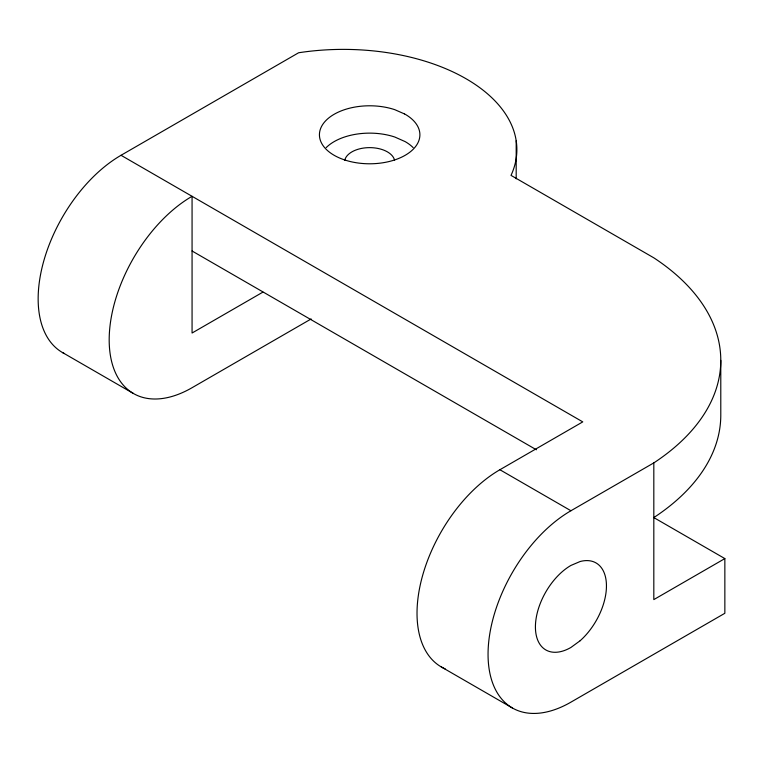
<?xml version="1.0" encoding="UTF-8"?>
<svg xmlns="http://www.w3.org/2000/svg" width="763" height="763" viewBox="0 0 763 763"><rect width="100%" height="100%" fill="white"/><g stroke="black" fill="none" stroke-linecap="round" stroke-linejoin="round"><path stroke-width="1.14" d="M64.359 353.546A117.206 67.669 -60 0 1 43.958 260.307A117.206 67.669 -60 0 1 121.031 155.29L298.619 52.761A173.563 100.211 0 0 1 511.019 175.385L653.815 257.827A268.948 155.28 0 0 1 653.815 462.893L653.815 599.604L724.85 558.592L724.85 613.28L570.934 702.141A117.206 67.669 -60 0 1 488.053 654.292A117.206 67.669 -60 0 1 570.934 510.743L653.815 462.893M262.901 292.124L192.066 333.021L192.066 196.31A117.206 67.669 -60 0 0 109.185 339.859A117.206 67.669 -60 0 0 192.066 387.709L311.142 318.953M445.23 668.922A117.206 67.669 -60 0 1 422.34 576.485A117.206 67.669 -60 0 1 499.899 469.731L582.77 421.882L121.031 155.29M192.066 250.989L536.379 449.779M724.85 558.592L653.815 517.581A268.948 155.28 0 0 0 720.787 415.043L720.787 360.365M499.899 469.731L570.934 510.743M62.423 352.496L133.458 393.508M441.291 666.929L512.335 707.95M516.189 140.764L516.189 178.8M344.762 160.24A25.112 14.497 0 0 1 369.664 147.631A25.112 14.497 0 0 1 394.557 160.24M326.163 147.631A50.234 29.004 0 0 1 394.776 137.016L405.182 141.622A50.234 29.004 0 0 1 413.164 147.631M580.128 640.748L570.934 647.453A50.234 29.004 -60 0 1 535.416 626.948A50.234 29.004 -60 0 1 570.934 565.431L580.128 561.52A50.234 29.004 -60 0 1 606.451 585.936A50.234 29.004 -60 0 1 580.128 640.748M404.419 113.897L394.776 109.672A50.234 29.004 0 0 0 319.621 132.257A50.234 29.004 0 0 0 386.841 162.042A50.234 29.004 0 0 0 405.182 114.278L404.419 113.897"/></g></svg>
